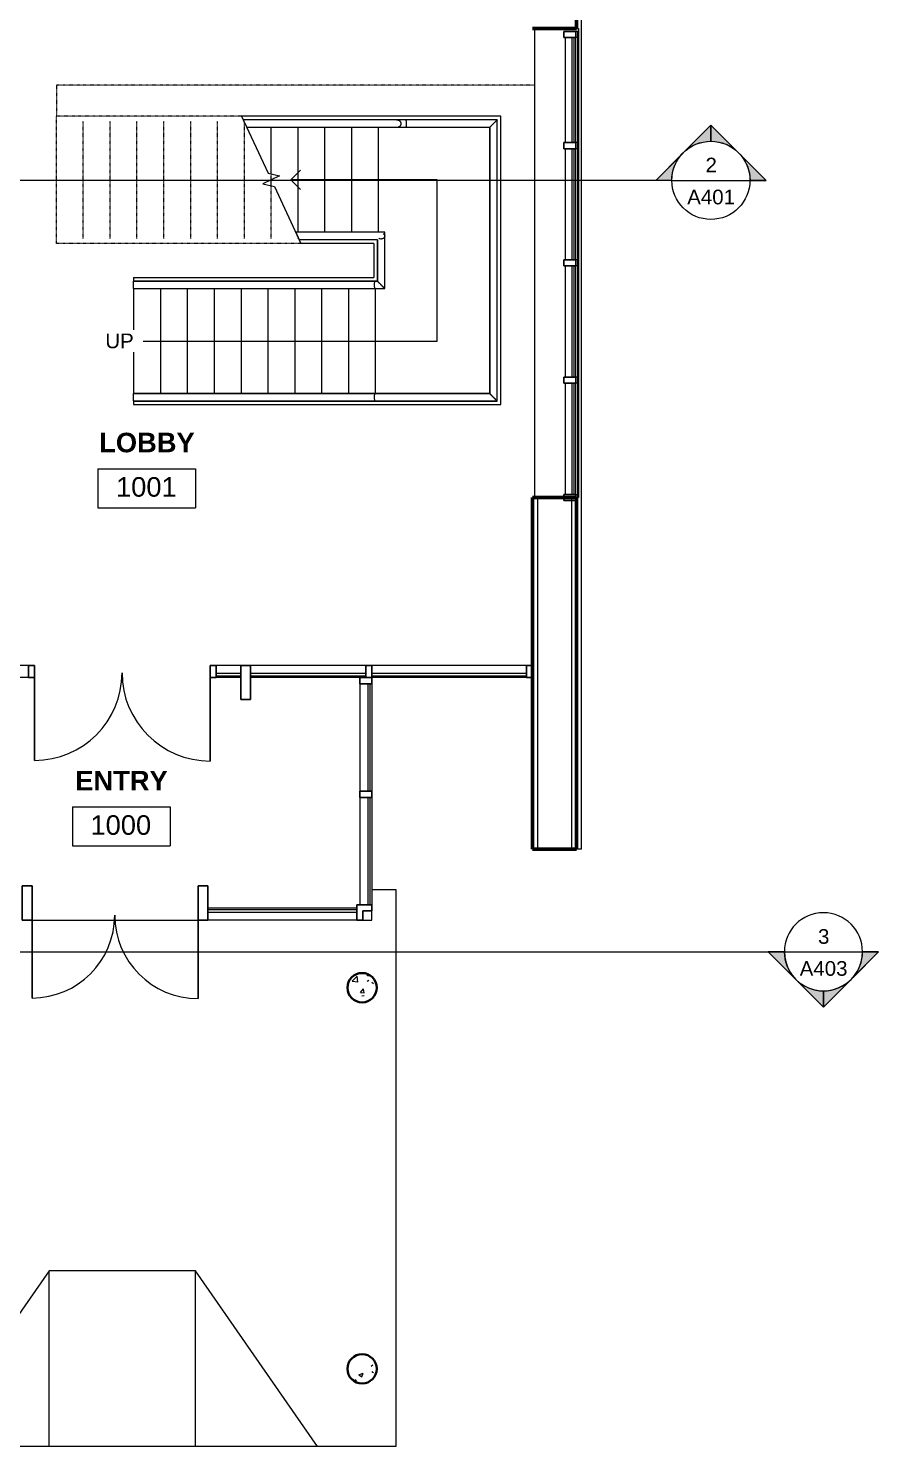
# Model space of a CAD drawing. Header units: inches. Extents: x -1969 to 2015, y -1363 to 1657.
# Drawn here: x 657 to 1006, y -768 to -187 of the extents above; entities that cross this region are included whole.
import ezdxf

# ---------------------------------------------------------------- set-up
doc = ezdxf.new("R2010")
doc.units = ezdxf.units.IN
doc.header["$MEASUREMENT"] = 0
doc.linetypes.add('Overhead 1_16_', pattern=[0.101562, 0.0625, -0.039062])
for name, color, linetype, lineweight in [('A-AREA-IDEN', 2, 'Continuous', 9), ('A-DOOR', 31, 'Continuous', 18), ('A-FLOR', 192, 'Continuous', 18), ('A-FLOR-HRAL', 11, 'Continuous', 9), ('A-FLOR-OVHD', 1, 'Overhead 1_16_', 9), ('A-GLAZ-CURT', 52, 'Continuous', 9), ('A-GLAZ-CWMG', 51, 'Continuous', 9), ('A-ROOF', 132, 'Continuous', 18), ('G-ANNO-SYMB', 111, 'Continuous', 9), ('S-COLS', 52, 'Continuous', 9), ('S-STRS', 31, 'Continuous', 9), ('S-STRS-ANNO', 31, 'Continuous', 9), ('S-STRS-IDEN', 31, 'Continuous', 9), ('S-STRS-MBND', 31, 'Overhead 1_16_', 9)]:
    doc.layers.add(name, color=color, linetype=linetype, lineweight=lineweight)
doc.styles.add('Arial', font='arial.ttf', dxfattribs={"height": 6})
doc.styles.add('Arial_1', font='arial.ttf', dxfattribs={"height": 8})
doc.styles.add('Arial_B', font='arialbd.ttf', dxfattribs={"height": 8})

# ---------------------------------------------------------------- blocks, each defined once
blk = doc.blocks.new('Top Rail Type - Top Rail_Internal_-516724-GROUND FLOOR')
at = {"layer": 'A-FLOR-HRAL'}
for p, q in [((811.79, -224.84), (807.94, -224.84)), ((849.29, -224.84), (811.79, -224.84)), ((849.29, -339.84), (849.29, -224.84)), ((807.94, -227.84), (811.79, -227.84)), ((811.79, -227.84), (846.29, -227.84)), ((846.29, -227.84), (846.29, -336.84)), ((799.4, -336.84), (700.4, -336.84)), ((700.4, -339.84), (799.4, -339.84)), ((846.29, -336.84), (799.4, -336.84)), ((799.4, -339.84), (849.29, -339.84))]:
    blk.add_line(p, q, dxfattribs=at)
for points, knots in [([(807.94, -227.84), (808.04, -227.84), (808.26, -227.83), (808.57, -227.77), (808.82, -227.7), (809.02, -227.63), (809.14, -227.57), (809.23, -227.52), (809.32, -227.47), (809.43, -227.39), (809.54, -227.31), (809.62, -227.24), (809.67, -227.19), (809.72, -227.13), (809.79, -227.05), (809.87, -226.93), (809.95, -226.79), (809.99, -226.67), (810.01, -226.57), (810.03, -226.47), (810.04, -226.33), (810.03, -226.2), (810.01, -226.1), (809.99, -226), (809.95, -225.88), (809.87, -225.74), (809.79, -225.63), (809.72, -225.54), (809.66, -225.47), (809.59, -225.4), (809.47, -225.3), (809.33, -225.21), (809.21, -225.14), (809.14, -225.11), (809.04, -225.05), (808.87, -224.99), (808.64, -224.92), (808.34, -224.85), (808.1, -224.84), (807.94, -224.84)], [0, 0, 0, 0, 0.055556, 0.111111, 0.166667, 0.194444, 0.222222, 0.236111, 0.25, 0.277778, 0.305556, 0.319444, 0.333333, 0.347222, 0.361111, 0.388889, 0.416667, 0.444444, 0.458333, 0.472222, 0.5, 0.527778, 0.541667, 0.555556, 0.583333, 0.611111, 0.638889, 0.652778, 0.666667, 0.6875, 0.708333, 0.75, 0.770833, 0.78125, 0.791667, 0.833333, 0.875, 0.916667, 1, 1, 1, 1]), ([(811.79, -224.84), (811.81, -224.84), (811.86, -224.86), (811.92, -224.96), (811.98, -225.11), (812.05, -225.4), (812.11, -225.86), (812.12, -226.47), (812.08, -227.03), (812.01, -227.48), (811.91, -227.77), (811.83, -227.84), (811.79, -227.84)], [0, 0, 0, 0, 0.066667, 0.133333, 0.2, 0.266667, 0.4, 0.533333, 0.65, 0.766667, 0.883333, 1, 1, 1, 1]), ([(849.29, -224.84), (849.29, -224.84), (849.27, -224.86), (849.17, -224.96), (849.04, -225.09), (848.9, -225.22), (848.79, -225.33), (848.67, -225.45), (848.54, -225.58), (848.4, -225.72), (848.25, -225.87), (848.1, -226.02), (847.94, -226.18), (847.79, -226.34), (847.63, -226.49), (847.48, -226.65), (847.32, -226.8), (847.18, -226.95), (847.04, -227.09), (846.9, -227.22), (846.78, -227.34), (846.67, -227.45), (846.54, -227.58), (846.41, -227.72), (846.31, -227.81), (846.29, -227.84), (846.29, -227.84)], [0, 0, 0, 0, 0.066667, 0.133333, 0.2, 0.233333, 0.266667, 0.3, 0.333333, 0.366667, 0.4, 0.433333, 0.466667, 0.5, 0.533333, 0.566667, 0.6, 0.633333, 0.666667, 0.7, 0.733333, 0.766667, 0.8, 0.866667, 0.933333, 1, 1, 1, 1]), ([(700.4, -339.84), (700.4, -339.84), (700.4, -339.81), (700.4, -339.68), (700.4, -339.37), (700.4, -338.81), (700.4, -338.2), (700.4, -337.64), (700.4, -337.2), (700.4, -336.95), (700.4, -336.85), (700.4, -336.84), (700.4, -336.84)], [0, 0, 0, 0, 0.066667, 0.133333, 0.266667, 0.4, 0.533333, 0.65, 0.766667, 0.883333, 0.941667, 1, 1, 1, 1]), ([(799.4, -339.84), (799.38, -339.84), (799.33, -339.81), (799.27, -339.72), (799.21, -339.56), (799.14, -339.28), (799.08, -338.81), (799.07, -338.2), (799.1, -337.64), (799.18, -337.2), (799.28, -336.9), (799.36, -336.84), (799.4, -336.84)], [0, 0, 0, 0, 0.066667, 0.133333, 0.2, 0.266667, 0.4, 0.533333, 0.65, 0.766667, 0.883333, 1, 1, 1, 1]), ([(849.29, -339.84), (849.29, -339.84), (849.27, -339.81), (849.17, -339.72), (849.04, -339.58), (848.9, -339.45), (848.79, -339.34), (848.67, -339.22), (848.54, -339.09), (848.4, -338.95), (848.25, -338.8), (848.1, -338.65), (847.94, -338.49), (847.79, -338.34), (847.63, -338.18), (847.48, -338.02), (847.32, -337.87), (847.18, -337.72), (847.04, -337.58), (846.9, -337.45), (846.78, -337.33), (846.67, -337.22), (846.54, -337.09), (846.41, -336.96), (846.31, -336.86), (846.29, -336.84), (846.29, -336.84)], [0, 0, 0, 0, 0.066667, 0.133333, 0.2, 0.233333, 0.266667, 0.3, 0.333333, 0.366667, 0.4, 0.433333, 0.466667, 0.5, 0.533333, 0.566667, 0.6, 0.633333, 0.666667, 0.7, 0.733333, 0.766667, 0.8, 0.866667, 0.933333, 1, 1, 1, 1])]:
    blk.add_open_spline(points, degree=3, knots=knots, dxfattribs=at)
blk = doc.blocks.new('Top Rail Type - Top Rail_Internal_-V21-GROUND FLOOR')
at = {"layer": 'A-FLOR-HRAL'}
for p, q in [((745.35, -224.81), (746.77, -227.86)), ((811.79, -224.81), (745.35, -224.81)), ((849.31, -224.81), (811.79, -224.81)), ((849.31, -339.86), (849.31, -224.81)), ((811.79, -227.86), (746.77, -227.86)), ((846.26, -227.86), (811.79, -227.86)), ((846.26, -336.81), (846.26, -227.86)), ((700.4, -336.81), (799.4, -336.81)), ((700.4, -339.86), (799.4, -339.86)), ((799.4, -336.81), (846.26, -336.81)), ((799.4, -339.86), (849.31, -339.86))]:
    blk.add_line(p, q, dxfattribs=at)
blk = doc.blocks.new('Top Rail Type - Top Rail_Internal_-516739-GROUND FLOOR')
at = {"layer": 'A-FLOR-HRAL'}
for p, q in [((803.29, -293.84), (803.29, -272.34)), ((800.29, -273.84), (800.29, -290.84)), ((799.4, -290.84), (700.4, -290.84)), ((700.4, -293.84), (799.4, -293.84)), ((800.29, -290.84), (799.4, -290.84)), ((799.4, -293.84), (803.29, -293.84))]:
    blk.add_line(p, q, dxfattribs=at)
at = {"layer": 'A-FLOR-HRAL', "flags": 128}
for points in [[(800.89, -273.24), (801.04, -273.31), (801.32, -273.41), (801.63, -273.45), (801.94, -273.45), (802.25, -273.41), (802.54, -273.31), (802.79, -273.17), (803, -273), (803.16, -272.79), (803.25, -272.57), (803.29, -272.34)], [(802.69, -271.44), (802.79, -271.5), (803, -271.67), (803.16, -271.88), (803.25, -272.1), (803.29, -272.34)]]:
    blk.add_lwpolyline(points, dxfattribs=at)
at = {"layer": 'A-FLOR-HRAL'}
for points, knots in [([(700.4, -293.84), (700.4, -293.84), (700.4, -293.81), (700.4, -293.68), (700.4, -293.37), (700.4, -292.81), (700.4, -292.2), (700.4, -291.64), (700.4, -291.2), (700.4, -290.95), (700.4, -290.85), (700.4, -290.84), (700.4, -290.84)], [0, 0, 0, 0, 0.066667, 0.133333, 0.266667, 0.4, 0.533333, 0.65, 0.766667, 0.883333, 0.941667, 1, 1, 1, 1]), ([(799.4, -293.84), (799.38, -293.84), (799.33, -293.81), (799.27, -293.72), (799.21, -293.56), (799.14, -293.28), (799.08, -292.81), (799.07, -292.2), (799.1, -291.64), (799.18, -291.2), (799.28, -290.9), (799.36, -290.84), (799.4, -290.84)], [0, 0, 0, 0, 0.066667, 0.133333, 0.2, 0.266667, 0.4, 0.533333, 0.65, 0.766667, 0.883333, 1, 1, 1, 1]), ([(803.29, -293.84), (803.29, -293.84), (803.27, -293.81), (803.17, -293.72), (803.04, -293.58), (802.9, -293.45), (802.79, -293.34), (802.67, -293.22), (802.54, -293.09), (802.4, -292.95), (802.25, -292.8), (802.1, -292.65), (801.94, -292.49), (801.79, -292.34), (801.63, -292.18), (801.48, -292.02), (801.32, -291.87), (801.18, -291.72), (801.04, -291.58), (800.9, -291.45), (800.78, -291.33), (800.67, -291.22), (800.54, -291.09), (800.41, -290.96), (800.31, -290.86), (800.29, -290.84), (800.29, -290.84)], [0, 0, 0, 0, 0.066667, 0.133333, 0.2, 0.233333, 0.266667, 0.3, 0.333333, 0.366667, 0.4, 0.433333, 0.466667, 0.5, 0.533333, 0.566667, 0.6, 0.633333, 0.666667, 0.7, 0.733333, 0.766667, 0.8, 0.866667, 0.933333, 1, 1, 1, 1])]:
    blk.add_open_spline(points, degree=3, knots=knots, dxfattribs=at)
blk = doc.blocks.new('Top Rail Type - Top Rail_Internal_-V22-GROUND FLOOR')
at = {"layer": 'A-FLOR-HRAL'}
for p, q in [((766.8, -270.81), (768.22, -273.86)), ((803.31, -270.81), (766.8, -270.81)), ((803.31, -293.86), (803.31, -270.81)), ((800.26, -273.86), (768.22, -273.86)), ((800.26, -290.81), (800.26, -273.86)), ((700.4, -290.81), (799.4, -290.81)), ((700.4, -293.86), (799.4, -293.86)), ((799.4, -290.81), (800.26, -290.81)), ((799.4, -293.86), (803.31, -293.86))]:
    blk.add_line(p, q, dxfattribs=at)
blk = doc.blocks.new('System Panel - Glazed-542890-GROUND FLOOR')
at = {"layer": 'A-GLAZ-CURT', "lineweight": 18}
for p, q in [((23.625, -0.75), (-23.625, -0.75)), ((-23.625, -0.75), (-23.625, -1.75)), ((-23.625, -1.75), (23.625, -1.75)), ((23.625, -1.75), (23.625, -0.75))]:
    blk.add_line(p, q, dxfattribs=at)
blk = doc.blocks.new('System Panel - Glazed-542891-GROUND FLOOR')
at = {"layer": 'A-GLAZ-CURT', "lineweight": 18}
for p, q in [((30.69, -0.75), (-32.58, -0.75)), ((-32.58, -0.75), (-32.58, -1.75)), ((-32.58, -1.75), (30.69, -1.75)), ((30.69, -1.75), (30.69, -0.75))]:
    blk.add_line(p, q, dxfattribs=at)
blk = doc.blocks.new('Rectangular Mullion - 2_5_ x 5_ rectangular-540301-GROUND FLOOR')
at = {"layer": 'A-GLAZ-CWMG'}
for p, q in [((795.54, -448.09), (748.29, -448.09)), ((793.04, -453.09), (748.29, -453.09))]:
    blk.add_line(p, q, dxfattribs=at)
blk = doc.blocks.new('Rectangular Mullion - 2_5_ x 5_ rectangular-542880-GROUND FLOOR')
at = {"layer": 'A-GLAZ-CWMG'}
for p, q in [((861.31, -448.09), (798.04, -448.09)), ((861.31, -453.09), (798.04, -453.09))]:
    blk.add_line(p, q, dxfattribs=at)
blk = doc.blocks.new('Rectangular Mullion - 2_5_ x 5_ rectangular-542910-GROUND FLOOR')
at = {"layer": 'A-GLAZ-CWMG', "lineweight": 30}
for p, q in [((863.81, -448.09), (861.31, -448.09)), ((861.31, -448.09), (861.31, -453.09)), ((863.81, -453.09), (863.81, -448.09)), ((861.31, -453.09), (863.81, -453.09))]:
    blk.add_line(p, q, dxfattribs=at)
blk = doc.blocks.new('Rectangular Mullion - 4_ x 14_ rectangular-542885-GROUND FLOOR')
at = {"layer": 'A-GLAZ-CWMG', "lineweight": 30}
for p, q in [((-2, 11.5), (2, 11.5)), ((-2, -2.5), (-2, 11.5)), ((2, 11.5), (2, -2.5)), ((2, -2.5), (-2, -2.5))]:
    blk.add_line(p, q, dxfattribs=at)
blk = doc.blocks.new('Rectangular Mullion - 2_5_ x 5_ rectangular-542884-GROUND FLOOR')
at = {"layer": 'A-GLAZ-CWMG', "lineweight": 30}
for p, q in [((-1.25, 2.5), (1.25, 2.5)), ((-1.25, -2.5), (-1.25, 2.5)), ((1.25, 2.5), (1.25, -2.5)), ((1.25, -2.5), (-1.25, -2.5))]:
    blk.add_line(p, q, dxfattribs=at)
blk = doc.blocks.new('System Panel - Sloped Glazing Panel-534485-GROUND FLOOR')
at = {"layer": 'A-GLAZ-CURT', "lineweight": 18}
for p, q in [((880.85, -332.59), (879.85, -332.59)), ((879.85, -332.59), (879.85, -378.09)), ((880.85, -378.09), (880.85, -332.59)), ((879.85, -378.09), (880.85, -378.09))]:
    blk.add_line(p, q, dxfattribs=at)
at = {"layer": 'A-GLAZ-CURT'}
blk.add_line((881.62, -378.09), (881.62, -332.59), dxfattribs=at)
blk = doc.blocks.new('Rectangular Mullion - 2_5_ x 5_ rectangular-534472-GROUND FLOOR')
at = {"layer": 'A-GLAZ-CWMG'}
for p, q in [((877.37, -234.09), (877.37, -191.09)), ((882.37, -188.59), (882.47, -188.59)), ((882.37, -235.34), (882.37, -188.59)), ((882.47, -235.34), (882.47, -188.59))]:
    blk.add_line(p, q, dxfattribs=at)
blk = doc.blocks.new('Rectangular Mullion - 2_5_ x 5_ rectangular-534389-GROUND FLOOR')
at = {"layer": 'A-GLAZ-CWMG', "lineweight": 30}
for p, q in [((876.6, -378.09), (876.6, -380.59)), ((881.6, -378.09), (876.6, -378.09)), ((876.6, -380.59), (881.6, -380.59)), ((881.6, -380.59), (881.6, -378.09))]:
    blk.add_line(p, q, dxfattribs=at)
at = {"layer": 'A-GLAZ-CWMG'}
for p, q in [((881.6, -378.09), (882.37, -378.09)), ((882.37, -378.09), (882.37, -379.34))]:
    blk.add_line(p, q, dxfattribs=at)
blk = doc.blocks.new('Rectangular Mullion - 2_5_ x 5_ rectangular-530682-GROUND FLOOR')
at = {"layer": 'A-GLAZ-CWMG'}
for p, q in [((877.37, -378.09), (877.37, -332.59)), ((882.37, -379.34), (882.37, -331.34)), ((882.47, -379.34), (882.47, -331.34))]:
    blk.add_line(p, q, dxfattribs=at)
blk = doc.blocks.new('Rectangular Mullion - 2_5_ x 5_ rectangular-534394-GROUND FLOOR')
at = {"layer": 'A-GLAZ-CWMG'}
for p, q in [((882.37, -331.34), (882.37, -283.34)), ((882.47, -331.34), (882.47, -283.34)), ((877.37, -330.09), (877.37, -284.59))]:
    blk.add_line(p, q, dxfattribs=at)
blk = doc.blocks.new('Rectangular Mullion - 2_5_ x 5_ rectangular-534398-GROUND FLOOR')
at = {"layer": 'A-GLAZ-CWMG', "lineweight": 30}
for p, q in [((876.6, -188.59), (876.6, -191.09)), ((881.6, -188.59), (876.6, -188.59)), ((876.6, -191.09), (881.6, -191.09)), ((881.6, -191.09), (881.6, -188.59))]:
    blk.add_line(p, q, dxfattribs=at)
at = {"layer": 'A-GLAZ-CWMG'}
for p, q in [((882.37, -188.59), (881.6, -188.59)), ((882.37, -191.09), (881.6, -191.09)), ((882.37, -188.59), (882.37, -191.09))]:
    blk.add_line(p, q, dxfattribs=at)
blk = doc.blocks.new('Rectangular Mullion - 2_5_ x 5_ rectangular-534386-GROUND FLOOR')
at = {"layer": 'A-GLAZ-CWMG', "lineweight": 30}
for p, q in [((876.6, -330.09), (876.6, -332.59)), ((881.6, -330.09), (876.6, -330.09)), ((881.6, -332.59), (881.6, -330.09)), ((876.6, -332.59), (881.6, -332.59))]:
    blk.add_line(p, q, dxfattribs=at)
at = {"layer": 'A-GLAZ-CWMG'}
for p, q in [((882.37, -330.09), (881.6, -330.09)), ((882.37, -330.09), (882.37, -332.59)), ((882.37, -332.59), (881.6, -332.59))]:
    blk.add_line(p, q, dxfattribs=at)
blk = doc.blocks.new('System Panel - Sloped Glazing Panel-534487-GROUND FLOOR')
at = {"layer": 'A-GLAZ-CURT', "lineweight": 18}
for p, q in [((880.85, -191.09), (879.85, -191.09)), ((879.85, -191.09), (879.85, -234.09)), ((880.85, -234.09), (880.85, -191.09)), ((879.85, -234.09), (880.85, -234.09))]:
    blk.add_line(p, q, dxfattribs=at)
at = {"layer": 'A-GLAZ-CURT'}
blk.add_line((881.62, -234.09), (881.62, -191.09), dxfattribs=at)
blk = doc.blocks.new('System Panel - Glazed-541335-GROUND FLOOR')
at = {"layer": 'A-GLAZ-CURT', "lineweight": 18}
for p, q in [((22, -0.75), (-22, -0.75)), ((-22, -0.75), (-22, -1.75)), ((-22, -1.75), (22, -1.75)), ((22, -1.75), (22, -0.75))]:
    blk.add_line(p, q, dxfattribs=at)
blk = doc.blocks.new('Rectangular Mullion - 2_5_ x 5_ rectangular-541358-GROUND FLOOR')
at = {"layer": 'A-GLAZ-CWMG'}
for p, q in [((593.54, -499.59), (593.54, -455.59)), ((598.54, -499.59), (598.54, -455.59))]:
    blk.add_line(p, q, dxfattribs=at)
blk = doc.blocks.new('Rectangular Mullion - 2_5_ x 5_ rectangular-541454-GROUND FLOOR')
at = {"layer": 'A-GLAZ-CWMG'}
for p, q in [((793.04, -455.59), (793.04, -499.59)), ((798.04, -455.59), (798.04, -499.59))]:
    blk.add_line(p, q, dxfattribs=at)
blk = doc.blocks.new('Rectangular Mullion - 2_5_ x 5_ rectangular-540923-GROUND FLOOR')
at = {"layer": 'A-GLAZ-CWMG', "lineweight": 30}
for p, q in [((-2.5, 2.5), (0, 2.5)), ((-2.5, -2.5), (-2.5, 2.5)), ((0, 2.5), (0, -2.5)), ((0, -2.5), (-2.5, -2.5))]:
    blk.add_line(p, q, dxfattribs=at)
blk = doc.blocks.new('Rectangular Mullion - 2_5_ x 5_ rectangular-540920-GROUND FLOOR')
at = {"layer": 'A-GLAZ-CWMG', "lineweight": 30}
for p, q in [((-1.25, 2.5), (1.25, 2.5)), ((-1.25, -2.5), (-1.25, 2.5)), ((1.25, 2.5), (1.25, -2.5)), ((1.25, -2.5), (-1.25, -2.5))]:
    blk.add_line(p, q, dxfattribs=at)
blk = doc.blocks.new('V Corner Mullion - 5_ V Corner-541074-GROUND FLOOR')
at = {"layer": 'A-GLAZ-CWMG', "lineweight": 30}
for p, q in [((-1.25, 2.5), (-3.75, 2.5)), ((-3.75, 2.5), (-3.75, -3.75)), ((-1.25, -1.25), (-1.25, 2.5)), ((-3.75, -3.75), (2.5, -3.75)), ((2.5, -1.25), (-1.25, -1.25)), ((2.5, -3.75), (2.5, -1.25))]:
    blk.add_line(p, q, dxfattribs=at)
blk = doc.blocks.new('Curtain Wall-Store Front-Dbl - Store Front Double Door-544487-GROUND FLOOR')
at = {"layer": 'A-DOOR', "lineweight": 30}
for p, q in [((-34, -0.5), (-34, -34.375)), ((34, -0.5), (34, -34.625))]:
    blk.add_line(p, q, dxfattribs=at)
at = {"layer": 'A-DOOR', "lineweight": 9}
for centre, radius, start, end in [((-34, -0.5), 33.875, 270, 0), ((34, -0.5), 34.125, 180, 270)]:
    blk.add_arc(centre, radius, start, end, dxfattribs=at)
blk = doc.blocks.new('System Panel - Glazed-544489-GROUND FLOOR')
at = {"layer": 'A-GLAZ-CURT', "lineweight": 18}
for p, q in [((30.5, 1.75), (-30.5, 1.75)), ((-30.5, 1.75), (-30.5, 0.75)), ((-30.5, 0.75), (30.5, 0.75)), ((30.5, 0.75), (30.5, 1.75))]:
    blk.add_line(p, q, dxfattribs=at)
blk = doc.blocks.new('Rectangular Mullion - 2_5_ x 5_ rectangular-541076-GROUND FLOOR')
at = {"layer": 'A-GLAZ-CWMG'}
for p, q in [((730.79, -547.34), (791.79, -547.34)), ((791.79, -552.34), (730.79, -552.34))]:
    blk.add_line(p, q, dxfattribs=at)
blk = doc.blocks.new('Rectangular Mullion - 4_ x 14_ rectangular-544485-GROUND FLOOR')
at = {"layer": 'A-GLAZ-CWMG', "lineweight": 30}
for p, q in [((-2, 2.5), (2, 2.5)), ((-2, -11.5), (-2, 2.5)), ((2, 2.5), (2, -11.5)), ((2, -11.5), (-2, -11.5))]:
    blk.add_line(p, q, dxfattribs=at)
blk = doc.blocks.new('Curtain Wall-Store Front-Dbl - Store Front Double Door-543534-GROUND FLOOR')
at = {"layer": 'A-DOOR', "lineweight": 30}
for p, q in [((-36, -0.5), (-36, -36.375)), ((36, -0.5), (36, -36.625))]:
    blk.add_line(p, q, dxfattribs=at)
at = {"layer": 'A-DOOR', "lineweight": 9}
for centre, radius, start, end in [((-36, -0.5), 35.875, 270, 0), ((36, -0.5), 36.125, 180, 270)]:
    blk.add_arc(centre, radius, start, end, dxfattribs=at)
blk = doc.blocks.new('System Panel - Glazed-543510-GROUND FLOOR')
at = {"layer": 'A-GLAZ-CURT', "lineweight": 18}
for p, q in [((5, -0.75), (-5, -0.75)), ((-5, -0.75), (-5, -1.75)), ((-5, -1.75), (5, -1.75)), ((5, -1.75), (5, -0.75))]:
    blk.add_line(p, q, dxfattribs=at)
blk = doc.blocks.new('Rectangular Mullion - 2_5_ x 5_ rectangular-543462-GROUND FLOOR')
at = {"layer": 'A-GLAZ-CWMG', "lineweight": 30}
for p, q in [((-1.25, 2.5), (1.25, 2.5)), ((-1.25, -2.5), (-1.25, 2.5)), ((1.25, 2.5), (1.25, -2.5)), ((1.25, -2.5), (-1.25, -2.5))]:
    blk.add_line(p, q, dxfattribs=at)
blk = doc.blocks.new('Rectangular Mullion - 2_5_ x 5_ rectangular-543509-GROUND FLOOR')
at = {"layer": 'A-GLAZ-CWMG'}
for p, q in [((744.29, -448.09), (734.29, -448.09)), ((744.29, -453.09), (734.29, -453.09))]:
    blk.add_line(p, q, dxfattribs=at)
blk = doc.blocks.new('Concrete-Round-Column - 12_-589301-GROUND FLOOR')
at = {"layer": 'S-COLS'}
h = blk.add_hatch(dxfattribs=at)
h.set_pattern_fill('FP_6', color=256, style=0, pattern_type=2)
h.set_pattern_definition([(50, (-794.018, 735.99), (18.36206, -1.60683), [1.92, -21.12]), (355, (-794.018, 735.99), (-3.55226, 19.25587), [1.536, -16.896]), (100.451, (-792.487, 735.856), (14.8102, 17.6493), [1.632, -17.949]), (46.184, (-794.018, 741.11), (27.32125, -4.2376), [2.88, -31.68]), (96.636, (-791.74, 740.757), (23.92754, 24.93717), [2.448, -26.924]), (351.184, (-794.018, 741.11), (23.92765, 24.9374), [2.304, -25.344]), (21, (-791.458, 739.83), (15.2808, -10.30746), [1.92, -21.12]), (326, (-791.458, 739.83), (6.22856, 18.56374), [1.536, -16.896]), (71.451, (-790.184, 738.971), (21.50985, 8.25628), [1.632, -17.949]), (37.5, (-794.018, 735.99), (0.311095, 8.522537), [0.845, -15.846, 0.845, -16.307, -16.96]), (37.5, (-794.018, 735.99), (0.311095, 8.522537), [-33.843, 0.845, -16.115]), (7.5, (-794.018, 735.99), (6.73464, 10.09743), [0.845, -8.934, 0.845, -15.462, -6.464]), (7.5, (-794.018, 735.99), (6.73464, 10.09743), [-26.086, 0.845, -5.619]), (327.5, (-799.726, 735.99), (13.666107, -0.577186), [0.845, -5.555, 0.845, -19.123, -26.496]), (327.5, (-799.726, 735.99), (13.666107, -0.577186), [-26.368, 0.845, -25.651]), (317.5, (-802.286, 735.99), (14.92985, 2.56286), [0.845, -7.475, 0.845, -12.416, -18.816]), (317.5, (-802.286, 735.99), (14.92985, 2.56286), [-21.581, 0.845, -17.971])])
h.paths.add_polyline_path([(-0.85, -5.94), (0.85, -5.94), (2.49, -5.46), (3.93, -4.53), (5.05, -3.24), (5.76, -1.69), (6, 0), (5.76, 1.69), (5.05, 3.24), (3.93, 4.53), (2.49, 5.46), (0.85, 5.94), (-0.85, 5.94), (-2.49, 5.46), (-3.93, 4.53), (-5.05, 3.24), (-5.76, 1.69), (-6, 0), (-5.76, -1.69), (-5.05, -3.24), (-3.93, -4.53), (-2.49, -5.46)])
at = {"layer": 'S-COLS', "lineweight": 40}
for start, end in [(360, 180), (180, 360)]:
    blk.add_arc((0, 0), 6, start, end, dxfattribs=at)
blk = doc.blocks.new('Concrete-Round-Column - 12_-589302-GROUND FLOOR')
at = {"layer": 'S-COLS'}
h = blk.add_hatch(dxfattribs=at)
h.set_pattern_fill('FP_7', color=256, style=0, pattern_type=2)
h.set_pattern_definition([(50, (-794.018, 579.99), (18.36206, -1.60683), [1.92, -21.12]), (355, (-794.018, 579.99), (-3.55226, 19.25587), [1.536, -16.896]), (100.451, (-792.487, 579.856), (14.8102, 17.6493), [1.632, -17.949]), (46.184, (-794.018, 585.11), (27.32125, -4.2376), [2.88, -31.68]), (96.636, (-791.74, 584.757), (23.9275, 24.9372), [2.448, -26.924]), (351.184, (-794.018, 585.11), (23.92765, 24.9374), [2.304, -25.344]), (21, (-791.458, 583.83), (15.2808, -10.30746), [1.92, -21.12]), (326, (-791.458, 583.83), (6.22856, 18.56374), [1.536, -16.896]), (71.451, (-790.184, 582.971), (21.50985, 8.25628), [1.632, -17.949]), (37.5, (-794.018, 579.99), (0.311095, 8.522537), [0.845, -15.846, 0.845, -16.307, -16.96]), (37.5, (-794.018, 579.99), (0.311095, 8.522537), [-33.843, 0.845, -16.115]), (7.5, (-794.018, 579.99), (6.73464, 10.09743), [0.845, -8.934, 0.845, -15.462, -6.464]), (7.5, (-794.018, 579.99), (6.73464, 10.09743), [-26.086, 0.845, -5.619]), (327.5, (-799.726, 579.99), (13.666107, -0.577186), [0.845, -5.555, 0.845, -19.123, -26.496]), (327.5, (-799.726, 579.99), (13.666107, -0.577186), [-26.368, 0.845, -25.651]), (317.5, (-802.286, 579.99), (14.92985, 2.56286), [0.845, -7.475, 0.845, -12.416, -18.816]), (317.5, (-802.286, 579.99), (14.92985, 2.56286), [-21.581, 0.845, -17.971])])
h.paths.add_polyline_path([(0.85, -5.94), (2.49, -5.46), (3.93, -4.53), (5.05, -3.24), (5.76, -1.69), (6, 0), (5.76, 1.69), (5.05, 3.24), (3.93, 4.53), (2.49, 5.46), (0.85, 5.94), (-0.85, 5.94), (-2.49, 5.46), (-3.93, 4.53), (-5.05, 3.24), (-5.76, 1.69), (-6, 0), (-5.76, -1.69), (-5.05, -3.24), (-3.93, -4.53), (-2.49, -5.46), (-0.85, -5.94)])
at = {"layer": 'S-COLS', "lineweight": 40}
for start, end in [(360, 180), (180, 360)]:
    blk.add_arc((0, 0), 6, start, end, dxfattribs=at)
blk = doc.blocks.new('Room Tag - Room Tag-84095-GROUND FLOOR')
at = {"layer": 'A-AREA-IDEN'}
for p, q in [((-0.3125, -0.0625), (-0.3125, -0.3125)), ((-0.3125, -0.0625), (0.3125, -0.0625)), ((0.3125, -0.0625), (0.3125, -0.3125)), ((-0.3125, -0.3125), (0.3125, -0.3125))]:
    blk.add_line(p, q, dxfattribs=at)
blk = doc.blocks.new('Section - Section Head - Filled-22785-GROUND FLOOR')
at = {"layer": 'G-ANNO-SYMB'}
h = blk.add_hatch(color=256, dxfattribs=at)
edge = h.paths.add_edge_path()
edge.add_line((-0.4268, 0.1768), (-0.25, 0.3536))
edge.add_line((-0.25, 0.3536), (-0.25, 0.25))
edge.add_arc((-0.25, 0), 0.25, 90, 135)
h = blk.add_hatch(color=256, dxfattribs=at)
edge = h.paths.add_edge_path()
edge.add_arc((-0.25, 0), 0.25, 45, 90)
edge.add_line((-0.25, 0.25), (-0.25, 0.3536))
edge.add_line((-0.25, 0.3536), (-0.0732, 0.1768))
h = blk.add_hatch(color=256, dxfattribs=at)
edge = h.paths.add_edge_path()
edge.add_arc((-0.25, 0), 0.2503, 137.9216, 180)
edge.add_line((-0.5003, 0), (-0.6036, 0))
edge.add_line((-0.6036, 0), (-0.4358, 0.1678))
h = blk.add_hatch(color=256, dxfattribs=at)
edge = h.paths.add_edge_path()
edge.add_line((-0.0642, 0.1678), (0.1036, 0))
edge.add_line((0.1036, 0), (0.0003, 0))
edge.add_arc((-0.25, 0), 0.2503, 0, 42.0784)
for p, q in [((-0.25, 0.3536), (-0.6036, 0)), ((-0.25, 0.3536), (-0.4268, 0.1768)), ((-0.25, 0.3536), (0.1036, 0)), ((-0.25, 0.25), (-0.25, 0.3536)), ((-0.0732, 0.1768), (-0.25, 0.3536)), ((-0.25, 0.3536), (-0.25, 0.25)), ((-0.4358, 0.1678), (-0.6036, 0)), ((0.1036, 0), (-0.0642, 0.1678)), ((-0.6036, 0), (-0.5003, 0)), ((0.0003, 0), (0.1036, 0)), ((-0.5, 0), (-0.6036, 0)), ((0, 0), (0.1036, 0))]:
    blk.add_line(p, q, dxfattribs=at)
for radius, start, end in [(0.25, 360, 180), (0.25, 90, 135), (0.25, 45, 90), (0.2503, 137.9216, 180), (0.2503, 0, 42.0784), (0.25, 180, 360)]:
    blk.add_arc((-0.25, 0), radius, start, end, dxfattribs=at)

msp = doc.modelspace()

# ---------------------------------------------------------------- linework, layer by layer
at = {"layer": 'A-FLOR'}
for p, q in [((798.0376, -539.8358), (807.7876, -539.8358)), ((807.7876, -539.8358), (807.7876, -767.8358)), ((798.0376, -552.3358), (798.0376, -548.5858)), ((658.7876, -552.3358), (726.7876, -552.3358)), ((794.2876, -552.3358), (798.0376, -552.3358)), ((665.7876, -695.8358), (615.7876, -767.8358)), ((665.7876, -767.8358), (665.7876, -695.8358)), ((725.7876, -695.8358), (665.7876, -695.8358)), ((725.7876, -767.8358), (725.7876, -695.8358)), ((775.7876, -767.8358), (725.7876, -695.8358)), ((807.7876, -767.8358), (99.5176, -767.8358))]:
    msp.add_line(p, q, dxfattribs=at)
at = {"layer": 'A-FLOR-OVHD'}
for p, q in [((864.7109, -210.5233), (668.7876, -210.5233)), ((668.7876, -210.5233), (668.7876, -223.3358))]:
    msp.add_line(p, q, dxfattribs=at)
at = {"layer": 'A-ROOF'}
for p, q in [((883.8247, -523.3358), (883.8247, 328.6642)), ((864.7109, -379.3358), (864.7109, -187.3358)), ((881.8253, -187.3358), (882.6953, -187.3358)), ((882.6953, -187.3358), (882.6953, -379.3358)), ((865.8114, -379.3358), (865.8114, -523.3358)), ((879.8236, -379.3358), (879.8236, -523.3358)), ((882.6953, -379.3358), (881.8253, -379.3358)), ((883.8247, -523.3358), (881.8253, -523.3358))]:
    msp.add_line(p, q, dxfattribs=at)
at = {"layer": 'A-ROOF', "lineweight": 60}
for p, q in [((881.8253, -187.3358), (881.8253, -7.3358)), ((881.8253, -187.3358), (863.8097, -187.3358)), ((863.8097, -523.3358), (863.8097, -379.3358)), ((881.8253, -379.3358), (863.8097, -379.3358)), ((881.8253, -523.3358), (881.8253, -379.3358)), ((863.8097, -523.3358), (881.8253, -523.3358))]:
    msp.add_line(p, q, dxfattribs=at)
at = {"layer": 'G-ANNO-SYMB'}
for p, q in [((920.8871, -249.543), (415.5802, -249.543)), ((920.8871, -249.543), (952.8871, -249.543)), ((79.5155, -565.2965), (966.9682, -565.2965)), ((966.9682, -565.2965), (998.9682, -565.2965))]:
    msp.add_line(p, q, dxfattribs=at)
at = {"layer": 'S-STRS'}
for p, q in [((809.6551, -223.3358), (744.6636, -223.3358)), ((850.7876, -223.3358), (809.6551, -223.3358)), ((850.7876, -341.3358), (850.7876, -223.3358)), ((756.7876, -246.9251), (756.7876, -227.8587)), ((767.7876, -270.813), (767.7876, -227.8587)), ((778.7876, -270.813), (778.7876, -227.8587)), ((789.7876, -270.813), (789.7876, -227.8587)), ((800.7876, -270.813), (800.7876, -227.8587)), ((756.7876, -251.7466), (756.7876, -249.3358)), ((798.7876, -275.3358), (768.9116, -275.3358)), ((798.7876, -275.3358), (798.7876, -289.3358)), ((700.4014, -289.3358), (700.4014, -290.813)), ((700.4014, -289.3358), (798.7876, -289.3358)), ((700.4014, -293.8587), (700.4014, -336.813)), ((711.4014, -293.8587), (711.4014, -336.813)), ((722.4014, -293.8587), (722.4014, -336.813)), ((733.4014, -293.8587), (733.4014, -336.813)), ((744.4014, -293.8587), (744.4014, -336.813)), ((755.4014, -293.8587), (755.4014, -336.813)), ((766.4014, -293.8587), (766.4014, -336.813)), ((777.4014, -293.8587), (777.4014, -336.813)), ((788.4014, -293.8587), (788.4014, -336.813)), ((799.4014, -293.8587), (799.4014, -336.813)), ((700.4014, -339.8587), (700.4014, -341.3358)), ((700.4014, -341.3358), (801.5339, -341.3358)), ((801.5339, -341.3358), (850.7876, -341.3358))]:
    msp.add_line(p, q, dxfattribs=at)
at = {"layer": 'S-STRS-ANNO'}
for p, q in [((764.7876, -249.3358), (768.7876, -245.3358)), ((767.7876, -249.3358), (764.7876, -249.3358)), ((764.7876, -249.3358), (768.7876, -253.3358)), ((778.7876, -249.3358), (767.7876, -249.3358)), ((789.7876, -249.3358), (778.7876, -249.3358)), ((800.7876, -249.3358), (789.7876, -249.3358)), ((824.7876, -249.3358), (800.7876, -249.3358)), ((824.7876, -315.3358), (824.7876, -249.3358)), ((700.4014, -315.3358), (711.4014, -315.3358)), ((711.4014, -315.3358), (722.4014, -315.3358)), ((722.4014, -315.3358), (733.4014, -315.3358)), ((733.4014, -315.3358), (744.4014, -315.3358)), ((744.4014, -315.3358), (755.4014, -315.3358)), ((755.4014, -315.3358), (766.4014, -315.3358)), ((766.4014, -315.3358), (777.4014, -315.3358)), ((777.4014, -315.3358), (788.4014, -315.3358)), ((788.4014, -315.3358), (799.4014, -315.3358)), ((799.4014, -315.3358), (824.7876, -315.3358))]:
    msp.add_line(p, q, dxfattribs=at)
at = {"layer": 'S-STRS-MBND'}
for p, q in [((668.7876, -275.3358), (668.7876, -223.3358)), ((744.6636, -223.3358), (668.7876, -223.3358)), ((679.7876, -273.3358), (679.7876, -225.3358)), ((690.7876, -273.3358), (690.7876, -225.3358)), ((701.7876, -273.3358), (701.7876, -225.3358)), ((712.7876, -273.3358), (712.7876, -225.3358)), ((723.7876, -273.3358), (723.7876, -225.3358)), ((734.7876, -273.3358), (734.7876, -225.3358)), ((745.7876, -273.3358), (745.7876, -225.7463)), ((756.7876, -249.3358), (756.7876, -246.9251)), ((756.7876, -273.3358), (756.7876, -251.7466)), ((768.9116, -275.3358), (668.7876, -275.3358)), ((767.7876, -273.3358), (767.7876, -272.9254))]:
    msp.add_line(p, q, dxfattribs=at)
at = {"layer": 'S-STRS-MBND', "linetype": 'Continuous'}
for p, q in [((744.6636, -223.3358), (755.5197, -246.6169)), ((760.1862, -247.751), (753.3889, -250.9207)), ((755.5197, -246.6169), (760.1862, -247.751)), ((753.3889, -250.9207), (758.0554, -252.0548)), ((758.0554, -252.0548), (768.9116, -275.3358))]:
    msp.add_line(p, q, dxfattribs=at)

# ---------------------------------------------------------------- block references
at = {"layer": 'A-AREA-IDEN', "xscale": 63.99999999999997, "yscale": 63.99999999999997, "zscale": 63.99999999999997}
for p in [(705.8034, -363.5655), (695.3409, -501.9608)]:
    msp.add_blockref('Room Tag - Room Tag-84095-GROUND FLOOR', p, dxfattribs=at)
at = {"layer": 'A-DOOR'}
for name, p in [('Curtain Wall-Store Front-Dbl - Store Front Double Door-543534-GROUND FLOOR', (695.7876, -450.5858)), ('Curtain Wall-Store Front-Dbl - Store Front Double Door-544487-GROUND FLOOR', (692.7876, -549.8358))]:
    msp.add_blockref(name, p, dxfattribs=at)
at = {"layer": 'A-FLOR-HRAL'}
for name in ['Top Rail Type - Top Rail_Internal_-V21-GROUND FLOOR', 'Top Rail Type - Top Rail_Internal_-516724-GROUND FLOOR', 'Top Rail Type - Top Rail_Internal_-V22-GROUND FLOOR', 'Top Rail Type - Top Rail_Internal_-516739-GROUND FLOOR']:
    msp.add_blockref(name, (0, 0), dxfattribs=at)
at = {"layer": 'A-GLAZ-CURT'}
for name, p in [('System Panel - Sloped Glazing Panel-534487-GROUND FLOOR', (0, 0)), ('System Panel - Sloped Glazing Panel-534485-GROUND FLOOR', (0, 96)), ('System Panel - Sloped Glazing Panel-534485-GROUND FLOOR', (0, 48)), ('System Panel - Sloped Glazing Panel-534485-GROUND FLOOR', (0, 0)), ('System Panel - Glazed-543510-GROUND FLOOR', (739.2876, -450.5858)), ('System Panel - Glazed-542890-GROUND FLOOR', (771.9126, -450.5858)), ('System Panel - Glazed-542891-GROUND FLOOR', (830.6202, -450.5858)), ('System Panel - Glazed-544489-GROUND FLOOR', (761.2876, -549.8358))]:
    msp.add_blockref(name, p, dxfattribs=at)
at = {"layer": 'A-GLAZ-CURT', "rotation": 89.9999999999999}
for p in [(795.5376, -477.5858), (795.5376, -524.0858)]:
    msp.add_blockref('System Panel - Glazed-541335-GROUND FLOOR', p, dxfattribs=at)
at = {"layer": 'A-GLAZ-CWMG'}
for name, p in [('Rectangular Mullion - 2_5_ x 5_ rectangular-534398-GROUND FLOOR', (0, 0)), ('Rectangular Mullion - 2_5_ x 5_ rectangular-534472-GROUND FLOOR', (0, 0)), ('Rectangular Mullion - 2_5_ x 5_ rectangular-534386-GROUND FLOOR', (0, 96)), ('Rectangular Mullion - 2_5_ x 5_ rectangular-534394-GROUND FLOOR', (0, 48)), ('Rectangular Mullion - 2_5_ x 5_ rectangular-534386-GROUND FLOOR', (0, 48)), ('Rectangular Mullion - 2_5_ x 5_ rectangular-534394-GROUND FLOOR', (0, 0)), ('Rectangular Mullion - 2_5_ x 5_ rectangular-534386-GROUND FLOOR', (0, 0)), ('Rectangular Mullion - 2_5_ x 5_ rectangular-530682-GROUND FLOOR', (0, 0)), ('Rectangular Mullion - 2_5_ x 5_ rectangular-534389-GROUND FLOOR', (0, 0)), ('Rectangular Mullion - 2_5_ x 5_ rectangular-543509-GROUND FLOOR', (-87, 0)), ('Rectangular Mullion - 2_5_ x 5_ rectangular-543509-GROUND FLOOR', (0, 0)), ('Rectangular Mullion - 2_5_ x 5_ rectangular-540301-GROUND FLOOR', (0, 0)), ('Rectangular Mullion - 2_5_ x 5_ rectangular-542880-GROUND FLOOR', (0, 0)), ('Rectangular Mullion - 2_5_ x 5_ rectangular-542910-GROUND FLOOR', (0, 0)), ('Rectangular Mullion - 2_5_ x 5_ rectangular-541454-GROUND FLOOR', (0, 0)), ('Rectangular Mullion - 2_5_ x 5_ rectangular-541076-GROUND FLOOR', (0, 0))]:
    msp.add_blockref(name, p, dxfattribs=at)
at = {"layer": 'A-GLAZ-CWMG', "extrusion": (0, 0, -1)}
for name, p, rotation in [('Rectangular Mullion - 2_5_ x 5_ rectangular-543462-GROUND FLOOR', (-658.5376, -450.5858), 180), ('Rectangular Mullion - 2_5_ x 5_ rectangular-543462-GROUND FLOOR', (-733.0376, -450.5858), 180), ('Rectangular Mullion - 4_ x 14_ rectangular-542885-GROUND FLOOR', (-746.2876, -450.5858), 180), ('Rectangular Mullion - 2_5_ x 5_ rectangular-542884-GROUND FLOOR', (-796.7876, -450.5858), 180), ('Rectangular Mullion - 2_5_ x 5_ rectangular-540923-GROUND FLOOR', (-795.5376, -453.0858), 90.00000000000011), ('Rectangular Mullion - 2_5_ x 5_ rectangular-540920-GROUND FLOOR', (-795.5376, -500.8358), 90.00000000000011), ('Rectangular Mullion - 4_ x 14_ rectangular-544485-GROUND FLOOR', (-656.7876, -549.8358), 180), ('Rectangular Mullion - 4_ x 14_ rectangular-544485-GROUND FLOOR', (-728.7876, -549.8358), 180)]:
    msp.add_blockref(name, p, dxfattribs=dict(at, rotation=rotation))
at = {"layer": 'A-GLAZ-CWMG'}
for name, p, rotation in [('Rectangular Mullion - 2_5_ x 5_ rectangular-541358-GROUND FLOOR', (1391.5752, -1001.6717), 180), ('V Corner Mullion - 5_ V Corner-541074-GROUND FLOOR', (795.5376, -549.8358), 269.9999999999999)]:
    msp.add_blockref(name, p, dxfattribs=dict(at, rotation=rotation))
at = {"layer": 'G-ANNO-SYMB', "extrusion": (0, 0, -1), "xscale": 63.99999999999997, "yscale": 63.99999999999997, "zscale": 63.99999999999997}
msp.add_blockref('Section - Section Head - Filled-22785-GROUND FLOOR', (-920.8871, -249.543), dxfattribs=at)
at = {"layer": 'G-ANNO-SYMB', "xscale": 63.99999999999997, "yscale": 63.99999999999997, "zscale": 63.99999999999997, "rotation": 180}
msp.add_blockref('Section - Section Head - Filled-22785-GROUND FLOOR', (966.9682, -565.2965), dxfattribs=at)
at = {"layer": 'S-COLS'}
for name, p in [('Concrete-Round-Column - 12_-589302-GROUND FLOOR', (794.0176, -579.9901)), ('Concrete-Round-Column - 12_-589301-GROUND FLOOR', (794.0176, -735.9901))]:
    msp.add_blockref(name, p, dxfattribs=at)

# ---------------------------------------------------------------- texts
at = {"layer": 'A-AREA-IDEN', "char_height": 8, "attachment_point": 1, "style": 'Arial_B'}
for s, insert, width in [('LOBBY', (686.3082, -352.8491), 47.066), ('ENTRY', (676.5133, -491.2445), 45.45)]:
    msp.add_mtext(s, dxfattribs=dict(at, insert=insert, width=width))
at = {"layer": 'A-AREA-IDEN', "lineweight": 20, "char_height": 8, "width": 29.896, "attachment_point": 1, "style": 'Arial_1'}
for s, insert in [('1001', (693.1979, -371.0162)), ('1000', (682.7353, -509.4115))]:
    msp.add_mtext(s, dxfattribs=dict(at, insert=insert))
at = {"layer": 'G-ANNO-SYMB', "char_height": 6, "attachment_point": 1, "style": 'Arial'}
for s, insert, width in [('2', (934.6731, -240.2706), 5.656), ('A401', (927.177, -253.3614), 23.836), ('3', (980.7542, -556.0241), 5.656), ('A403', (973.2581, -569.1149), 23.836)]:
    msp.add_mtext(s, dxfattribs=dict(at, insert=insert, width=width))

# ---------------------------------------------------------------- next in the draw order: texts
at = {"layer": 'S-STRS-IDEN', "insert": (688.8175, -312.2554), "char_height": 6, "width": 13.900642, "attachment_point": 1, "line_spacing_factor": 0.941778, "style": 'Arial', "bg_fill": 3, "box_fill_scale": 1.25, "bg_fill_color": 256, "bg_fill_true_color": 13158600, "bg_fill_transparency": 0}
msp.add_mtext('UP', dxfattribs=at)

doc.saveas('drawing.dxf')
